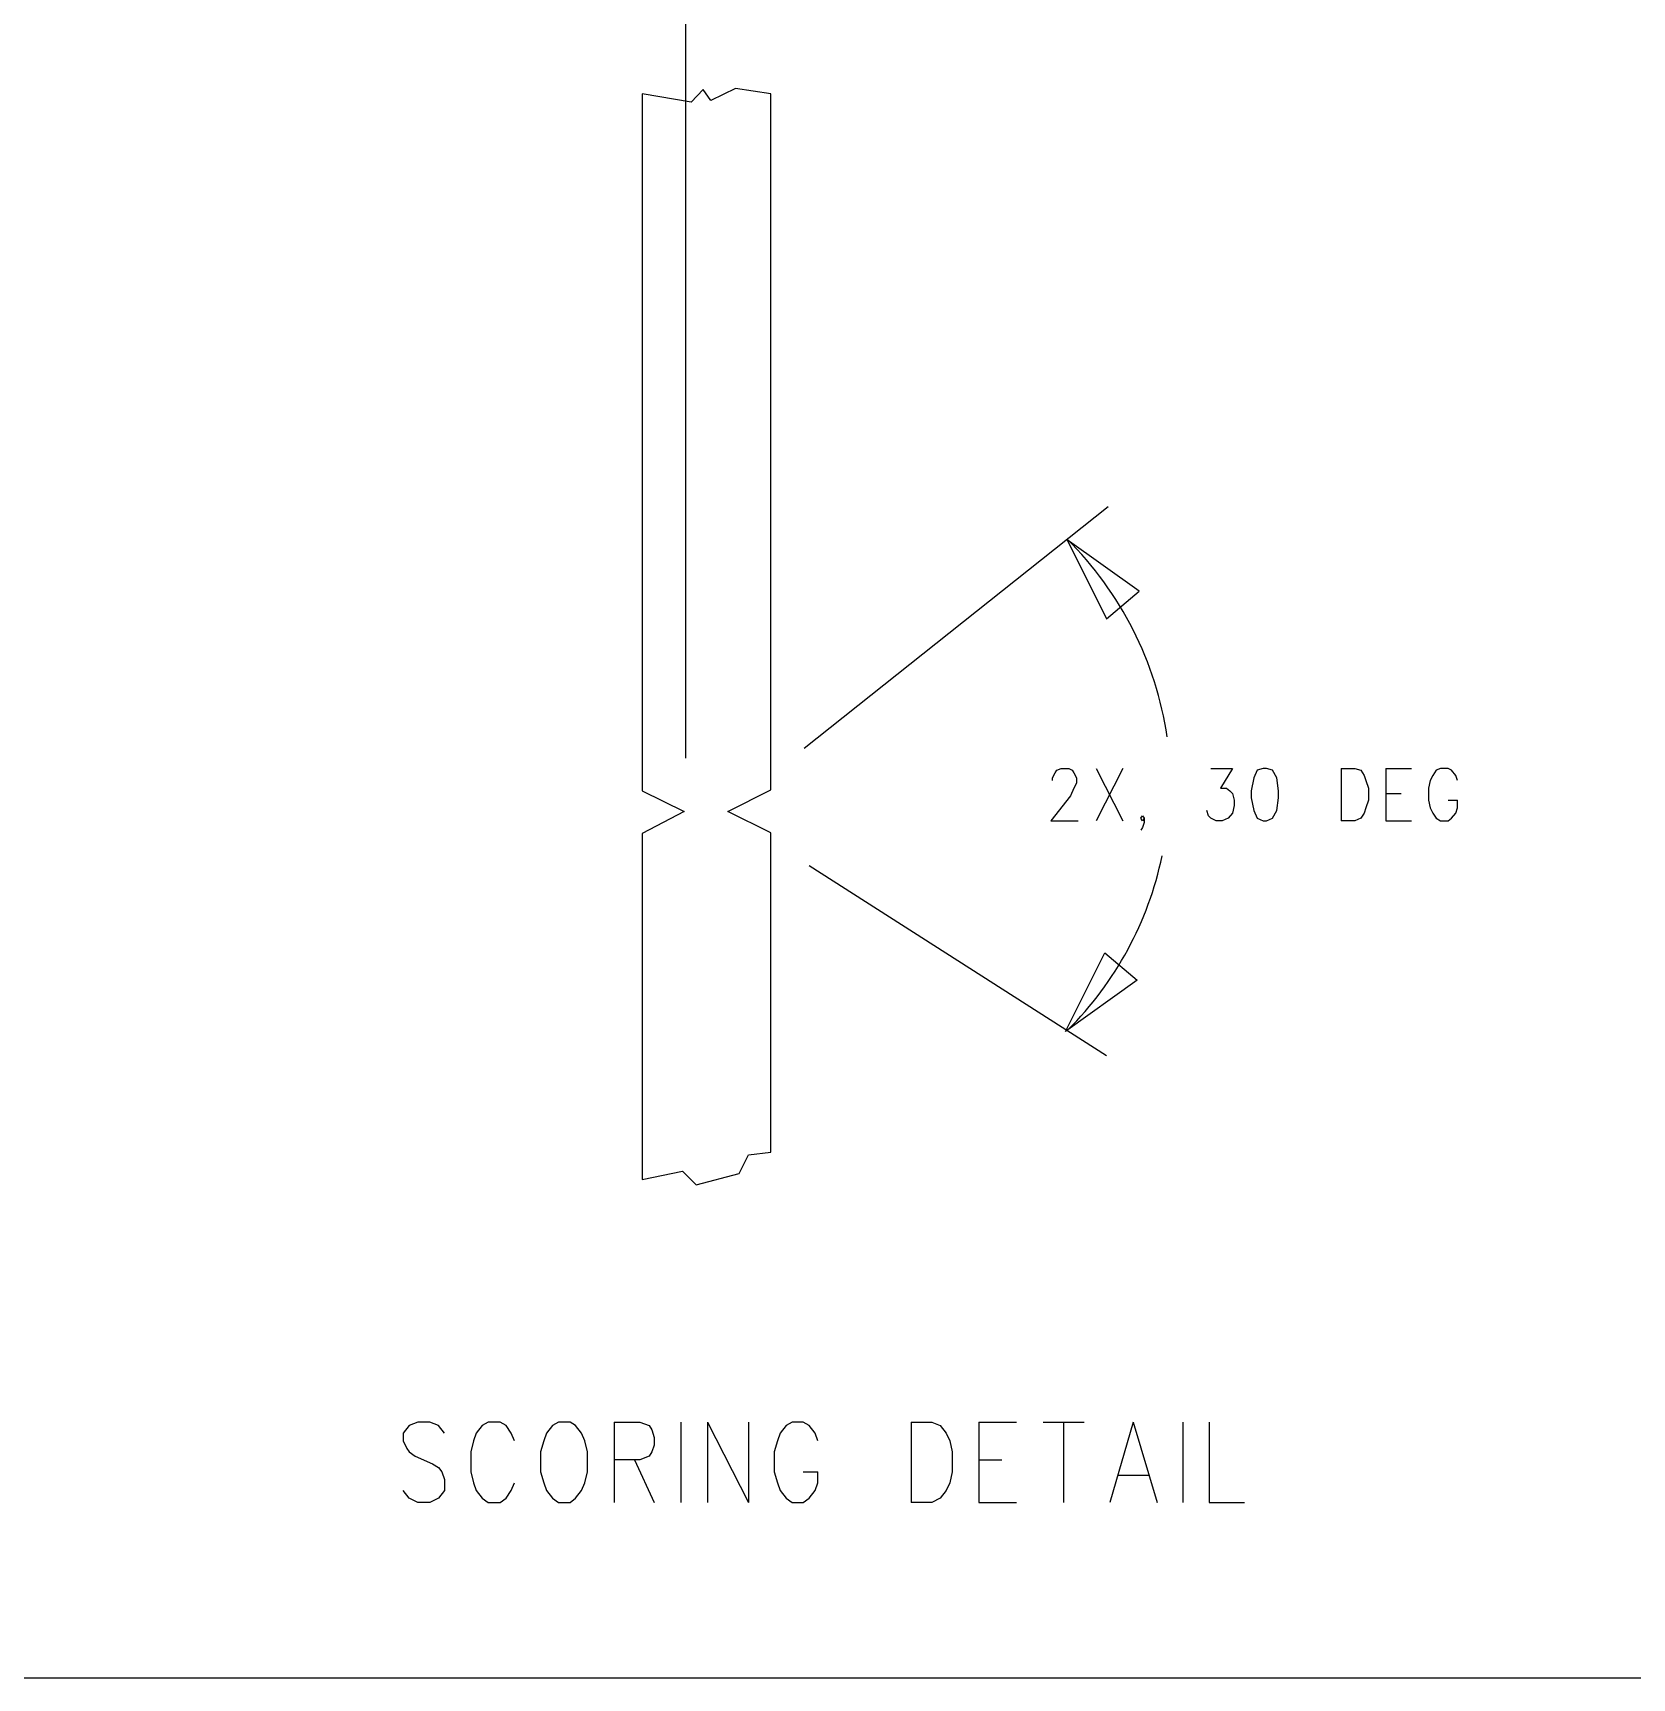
# Model space of a CAD drawing. Extents: x 11.9 to 28.1, y 10.8 to 21.2.
# Drawn here: x 19.087 to 20.955, y 10.799 to 12.72 of the extents above; entities that cross this region are included whole.
import ezdxf

# ---------------------------------------------------------------- set-up
doc = ezdxf.new("R2010")
doc.units = 0
doc.header["$MEASUREMENT"] = 0
doc.layers.add('LAYNR1', color=2, linetype='Continuous')

msp = doc.modelspace()

# ---------------------------------------------------------------- linework, layer by layer
at = {"layer": 'LAYNR1', "color": 7}
for points in [[(19.85, 11.873), (19.85, 13.221)], [(19.799, 12.649), (19.799, 11.835)], [(19.856, 12.639), (19.799, 12.649)], [(19.87, 12.654), (19.856, 12.639)], [(19.879, 12.641), (19.87, 12.654)], [(19.908, 12.655), (19.879, 12.641)], [(19.949, 12.649), (19.908, 12.655)], [(19.949, 11.836), (19.949, 12.649)], [(19.988, 11.885), (20.343, 12.167)], [(20.295, 12.128), (20.341, 12.036)], [(20.379, 12.068), (20.295, 12.128)], [(20.341, 12.036), (20.379, 12.068)], [(20.278, 11.847), (20.278, 11.85), (20.281, 11.856), (20.283, 11.859), (20.288, 11.861), (20.297, 11.861), (20.301, 11.859), (20.303, 11.856), (20.306, 11.85), (20.306, 11.844), (20.303, 11.838), (20.299, 11.829), (20.276, 11.8)], [(20.329, 11.861), (20.36, 11.8)], [(20.36, 11.861), (20.329, 11.8)], [(20.463, 11.861), (20.488, 11.861), (20.474, 11.838), (20.481, 11.838), (20.485, 11.835), (20.488, 11.832), (20.49, 11.824)], [(20.524, 11.861), (20.517, 11.859), (20.513, 11.85), (20.51, 11.835), (20.51, 11.827), (20.513, 11.812), (20.517, 11.803), (20.524, 11.8)], [(20.528, 11.8), (20.535, 11.803), (20.54, 11.812), (20.542, 11.827), (20.542, 11.835), (20.54, 11.85), (20.535, 11.859), (20.528, 11.861), (20.524, 11.861)], [(20.615, 11.861), (20.615, 11.8)], [(20.615, 11.861), (20.631, 11.861), (20.638, 11.859), (20.642, 11.853), (20.644, 11.847)], [(20.667, 11.861), (20.667, 11.8)], [(20.667, 11.861), (20.697, 11.861)], [(20.751, 11.847), (20.749, 11.853), (20.744, 11.859), (20.74, 11.861), (20.731, 11.861), (20.726, 11.859), (20.722, 11.853), (20.719, 11.847)], [(19.799, 11.835), (19.848, 11.811)], [(19.899, 11.811), (19.949, 11.836)], [(20.644, 11.847), (20.647, 11.838), (20.647, 11.824)], [(20.719, 11.847), (20.717, 11.838), (20.717, 11.824)], [(20.49, 11.824), (20.49, 11.818), (20.488, 11.809), (20.483, 11.803), (20.476, 11.8)], [(20.647, 11.824), (20.644, 11.815), (20.642, 11.809), (20.638, 11.803), (20.631, 11.8)], [(20.667, 11.832), (20.685, 11.832)], [(20.717, 11.824), (20.719, 11.815), (20.722, 11.809), (20.726, 11.803), (20.731, 11.8)], [(20.74, 11.8), (20.744, 11.803), (20.749, 11.809), (20.751, 11.815), (20.751, 11.824)], [(20.74, 11.824), (20.751, 11.824)], [(19.848, 11.811), (19.799, 11.785)], [(19.949, 11.786), (19.899, 11.811)], [(20.276, 11.8), (20.308, 11.8)], [(20.383, 11.8), (20.381, 11.803), (20.383, 11.806), (20.385, 11.803), (20.385, 11.798), (20.383, 11.792), (20.381, 11.789)], [(20.385, 11.803), (20.383, 11.8)], [(20.469, 11.8), (20.463, 11.803), (20.46, 11.806), (20.458, 11.812)], [(20.476, 11.8), (20.469, 11.8)], [(20.524, 11.8), (20.528, 11.8)], [(20.631, 11.8), (20.615, 11.8)], [(20.667, 11.8), (20.697, 11.8)], [(20.731, 11.8), (20.74, 11.8)], [(19.799, 11.785), (19.799, 11.381)], [(19.949, 11.413), (19.949, 11.786)], [(19.994, 11.748), (20.341, 11.526)], [(20.293, 11.554), (20.339, 11.646)], [(20.339, 11.646), (20.377, 11.614)], [(20.377, 11.614), (20.293, 11.554)], [(19.923, 11.41), (19.949, 11.413)], [(19.912, 11.388), (19.923, 11.41)], [(19.799, 11.381), (19.846, 11.391)], [(19.846, 11.391), (19.862, 11.375)], [(19.862, 11.375), (19.912, 11.388)], [(19.568, 11.085), (19.561, 11.094), (19.551, 11.098), (19.537, 11.098), (19.527, 11.094), (19.52, 11.085), (19.52, 11.076)], [(19.65, 11.076), (19.646, 11.085), (19.64, 11.094), (19.633, 11.098), (19.619, 11.098), (19.612, 11.094), (19.605, 11.085), (19.602, 11.076)], [(19.701, 11.098), (19.694, 11.094), (19.687, 11.085), (19.684, 11.076)], [(19.732, 11.076), (19.728, 11.085), (19.721, 11.094), (19.715, 11.098), (19.701, 11.098)], [(19.766, 11.098), (19.766, 11.004)], [(19.766, 11.098), (19.796, 11.098), (19.807, 11.094), (19.81, 11.089), (19.813, 11.08), (19.813, 11.071), (19.81, 11.063), (19.807, 11.058), (19.796, 11.054), (19.766, 11.054)], [(19.844, 11.098), (19.844, 11.004)], [(19.875, 11.098), (19.875, 11.004)], [(19.875, 11.098), (19.923, 11.004)], [(19.923, 11.098), (19.923, 11.004)], [(20.004, 11.076), (20.001, 11.085), (19.994, 11.094), (19.987, 11.098), (19.974, 11.098), (19.967, 11.094), (19.96, 11.085), (19.957, 11.076)], [(20.113, 11.098), (20.113, 11.004)], [(20.113, 11.098), (20.137, 11.098), (20.147, 11.094), (20.154, 11.085), (20.158, 11.076)], [(20.192, 11.098), (20.192, 11.004)], [(20.192, 11.098), (20.236, 11.098)], [(20.267, 11.098), (20.315, 11.098)], [(20.291, 11.098), (20.291, 11.004)], [(20.372, 11.098), (20.345, 11.004)], [(20.372, 11.098), (20.4, 11.004)], [(20.43, 11.098), (20.43, 11.004)], [(20.461, 11.098), (20.461, 11.004)], [(19.52, 11.076), (19.524, 11.067), (19.527, 11.063), (19.534, 11.058), (19.554, 11.049), (19.561, 11.045), (19.565, 11.04)], [(19.602, 11.076), (19.599, 11.063), (19.599, 11.04)], [(19.684, 11.076), (19.68, 11.063), (19.68, 11.04)], [(19.735, 11.04), (19.735, 11.063), (19.732, 11.076)], [(19.957, 11.076), (19.953, 11.063), (19.953, 11.04)], [(20.158, 11.076), (20.161, 11.063), (20.161, 11.04)], [(19.79, 11.054), (19.813, 11.004)], [(20.192, 11.054), (20.219, 11.054)], [(19.565, 11.04), (19.568, 11.031), (19.568, 11.018), (19.561, 11.009), (19.551, 11.004)], [(19.599, 11.04), (19.602, 11.027), (19.605, 11.018), (19.612, 11.009), (19.619, 11.004)], [(19.633, 11.004), (19.64, 11.009), (19.646, 11.018), (19.65, 11.027)], [(19.68, 11.04), (19.684, 11.027), (19.687, 11.018), (19.694, 11.009), (19.701, 11.004)], [(19.715, 11.004), (19.721, 11.009), (19.728, 11.018), (19.732, 11.027), (19.735, 11.04)], [(19.953, 11.04), (19.957, 11.027), (19.96, 11.018), (19.967, 11.009), (19.974, 11.004)], [(19.987, 11.004), (19.994, 11.009), (20.001, 11.018), (20.004, 11.027), (20.004, 11.04)], [(19.987, 11.04), (20.004, 11.04)], [(20.161, 11.04), (20.158, 11.027), (20.154, 11.018), (20.147, 11.009), (20.137, 11.004)], [(20.355, 11.036), (20.39, 11.036)], [(19.537, 11.004), (19.527, 11.009), (19.52, 11.018)], [(19.551, 11.004), (19.537, 11.004)], [(19.619, 11.004), (19.633, 11.004)], [(19.701, 11.004), (19.715, 11.004)], [(19.974, 11.004), (19.987, 11.004)], [(20.137, 11.004), (20.113, 11.004)], [(20.192, 11.004), (20.236, 11.004)], [(20.461, 11.004), (20.502, 11.004)], [(28.093, 10.799), (11.892, 10.799)]]:
    msp.add_lwpolyline(points, dxfattribs=at)
for points in [[(20.412, 11.898, 0.161524), (20.295, 12.129)], [(20.296, 11.556, 0.145899), (20.406, 11.759)]]:
    msp.add_lwpolyline(points, format="xyb", dxfattribs=at)

doc.saveas('drawing.dxf')
